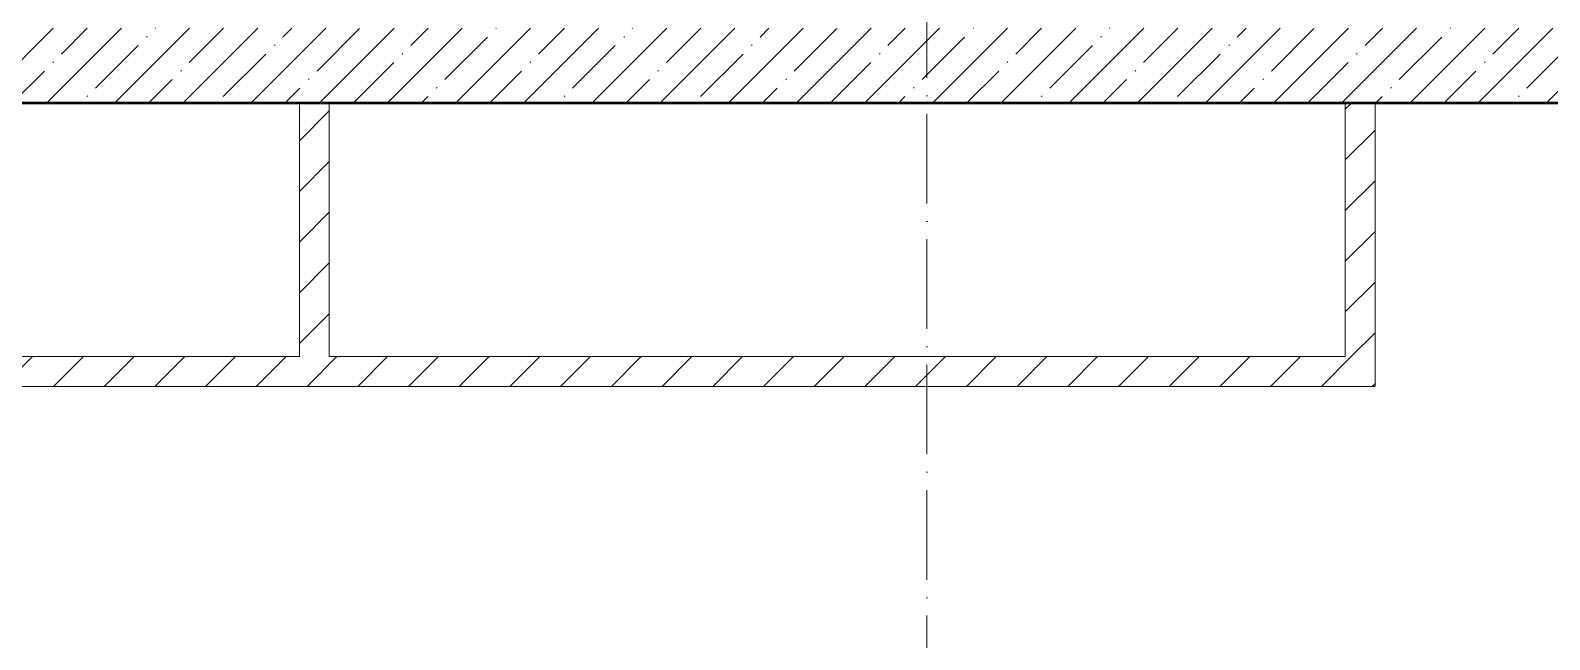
# Model space of a CAD drawing. Header units: millimetres. Extents: x 35697 to 388678, y -91946 to 171347.
# Drawn here: x 378271 to 383354, y -6880 to -4840 of the extents above; entities that cross this region are included whole.
import ezdxf

# ---------------------------------------------------------------- set-up
doc = ezdxf.new("R2010")
doc.units = ezdxf.units.MM
doc.linetypes.add('50_200_ШТРИХ_1Т_ш5_п1_п1_', pattern=[700, 500, -100, 0, -100])
for name, color, linetype, lineweight in [('A-WALL-____-MCUT-2', 7, 'Continuous', 50), ('A-WALL-____-PATT-1', 7, 'Continuous', 9), ('A-WALL-FNSH-MCUT-1', 7, 'Continuous', 9), ('S-GRID-____-OTLN-1', 7, '50_200_ШТРИХ_1Т_ш5_п1_п1_', 9), ('стяжа', 7, 'Continuous', 30)]:
    doc.layers.add(name, color=color, linetype=linetype, lineweight=lineweight)
pattern_1 = [(45, (283770.71, -86863.46), (-84.85281, 84.85281), [])]

# ---------------------------------------------------------------- blocks, each defined once
blk = doc.blocks.new('3эт')
at = {"layer": 'S-GRID-____-OTLN-1', "color": 251, "ltscale": 0.6, "true_color": 0x636466}
blk.add_line((381270.7, -37346.8), (381270.7, 4029.4), dxfattribs=at)

msp = doc.modelspace()

# ---------------------------------------------------------------- hatches: boundary and pattern name
at = {"layer": 'A-WALL-____-PATT-1'}
h = msp.add_hatch(dxfattribs=at)
h.set_pattern_fill('FP_12', color=256, style=0, pattern_type=2)
h.set_pattern_definition([(45, (283770.7, -86863.46), (-114.04925, 114.04925), []), (45, (283884.76, -86863.46), (-114.04925, 114.04925), [201.612, -40.322, 3.353, -36.97])])
h.paths.add_polyline_path([(384520.7, -5082.4), (384520.7, -4832.4), (377520.7, -4832.4), (377520.7, -5082.4), (382734.7, -5082.4)], flags=0)
h = msp.add_hatch(dxfattribs=at)
h.set_pattern_fill('FP_7', color=256, style=0, pattern_type=2)
h.set_pattern_definition(pattern_1)
h.paths.add_polyline_path([(379270.7, -5932.4), (379270.7, -5082.4), (379170.7, -5082.4), (379170.7, -5932.4), (379199.8, -5932.4)], flags=0)
h = msp.add_hatch(dxfattribs=at)
h.set_pattern_fill('FP_7', color=256, style=0, pattern_type=2)
h.set_pattern_definition(pattern_1)
h.paths.add_polyline_path([(382670.7, -5932.4), (382770.7, -5932.4), (382770.7, -5082.4), (382670.7, -5082.4)], flags=0)
h = msp.add_hatch(dxfattribs=at)
h.set_pattern_fill('FP_7', color=256, style=0, pattern_type=2)
h.set_pattern_definition(pattern_1)
h.paths.add_polyline_path([(382770.7, -6032.4), (382770.7, -5932.4), (377720.7, -5932.4), (377720.7, -6032.4), (382734.7, -6032.4)], flags=0)

# ---------------------------------------------------------------- linework, layer by layer
at = {"layer": 'A-WALL-____-MCUT-2'}
msp.add_line((377520.7, -5082.4), (384520.7, -5082.4), dxfattribs=at)
at = {"layer": 'A-WALL-FNSH-MCUT-1'}
for p, q in [((379170.7, -5082.4), (379170.7, -5932.4)), ((379270.7, -5932.4), (379270.7, -5082.4)), ((382670.7, -5082.4), (382670.7, -5932.4)), ((382770.7, -5082.4), (382670.7, -5082.4)), ((382770.7, -6032.4), (382770.7, -5082.4)), ((379170.7, -5932.4), (377120.7, -5932.4)), ((382670.7, -5932.4), (379270.7, -5932.4)), ((376220.7, -6032.4), (382770.7, -6032.4))]:
    msp.add_line(p, q, dxfattribs=at)

# ---------------------------------------------------------------- block references
at = {"layer": 'стяжа'}
msp.add_blockref('3эт', (0, 0), dxfattribs=at)

doc.saveas('drawing.dxf')
